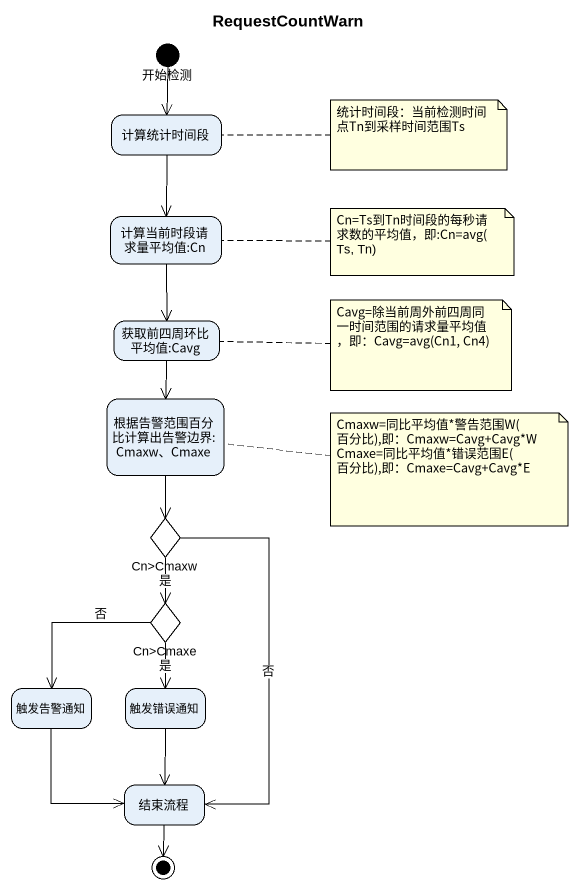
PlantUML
@startuml
title RequestCountWarn
hide empty description
state 开始检测 <<start>>
state 计算统计时间段
state "计算当前时段请求量平均值:Cn" as 计算当前时段请求量平均值_Cn
state "获取前四周环比平均值:Cavg" as 获取前四周环比平均值_Cavg
state "根据告警范围百分比计算出告警边界:Cmaxw、Cmaxe" as 根据告警范围百分比计算出告警边界_Cmaxw_Cmaxe
state "Cn>Cmaxw" as Cn_Cmaxw <<choice>>
state "Cn>Cmaxe" as Cn_Cmaxe <<choice>>
state 触发告警通知
state 触发错误通知
state 结束流程
开始检测 --> 计算统计时间段
计算统计时间段 --> 计算当前时段请求量平均值_Cn
计算当前时段请求量平均值_Cn --> 获取前四周环比平均值_Cavg
获取前四周环比平均值_Cavg --> 根据告警范围百分比计算出告警边界_Cmaxw_Cmaxe
根据告警范围百分比计算出告警边界_Cmaxw_Cmaxe --> Cn_Cmaxw
Cn_Cmaxw --> Cn_Cmaxe : 是
Cn_Cmaxw --> 结束流程 : 否
Cn_Cmaxe --> 触发告警通知 : 否
Cn_Cmaxe --> 触发错误通知 : 是
触发告警通知 --> 结束流程
触发错误通知 --> 结束流程
结束流程 --> [*]
note right of 计算统计时间段 : 统计时间段：当前检测时间点Tn到采样时间范围Ts
note right of 计算当前时段请求量平均值_Cn : Cn=Ts到Tn时间段的每秒请求数的平均值，即:Cn=avg(Ts, Tn)
note right of 获取前四周环比平均值_Cavg : Cavg=除当前周外前四周同一时间范围的请求量平均值，即：Cavg=avg(Cn1, Cn4)
note right of 根据告警范围百分比计算出告警边界_Cmaxw_Cmaxe
  Cmaxw=同比平均值*警告范围W(百分比),即：Cmaxw=Cavg+Cavg*W
  Cmaxe=同比平均值*错误范围E(百分比),即：Cmaxe=Cavg+Cavg*E
end note
@enduml
